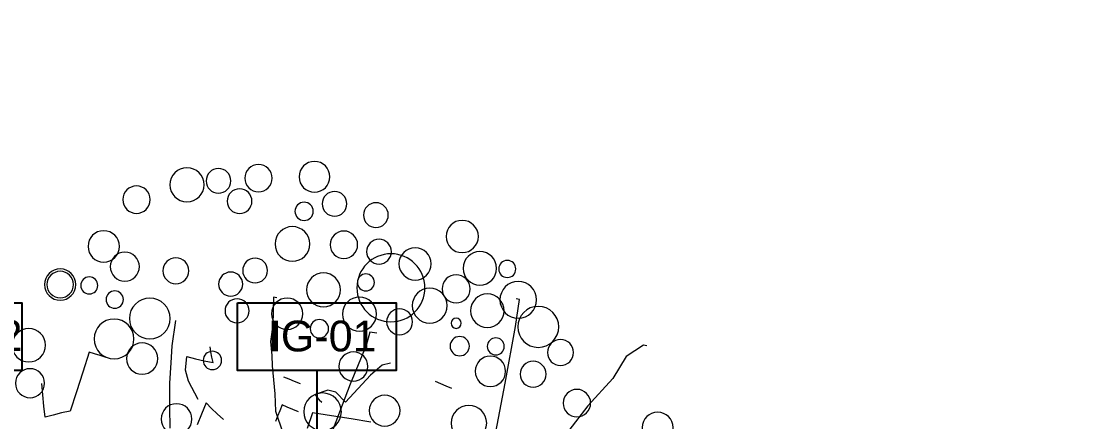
# Model space of a CAD drawing. Header units: metres. Extents: x -325 to 301, y -147 to 149.
# Drawn here: x 16.218 to 17.513, y 92.256 to 92.744 of the extents above; entities that cross this region are included whole.
import ezdxf

# ---------------------------------------------------------------- set-up
doc = ezdxf.new("R2010")
doc.units = ezdxf.units.M
doc.layers.add('-AUX-QAD', color=5, linetype='Continuous', plot=False)
doc.layers.add('0-TX-1_25', color=7, linetype='Continuous', true_color=0x3f4f7f)
for name, color, linetype, lineweight in [('05-VEG-gris 50%', 253, 'Continuous', 18), ('05-VEG-sec plano 2_', 251, 'Continuous', 18), ('1-CM', 7, 'Continuous', 0)]:
    doc.layers.add(name, color=color, linetype=linetype, lineweight=lineweight)
for name, color, linetype in [('10-DET_TERRENY_compactat', 252, 'Continuous'), ('A-KEYPLAN_HATCH', 7, 'Continuous'), ('A_TEXT_2', 7, 'Continuous')]:
    doc.layers.add(name, color=color, linetype=linetype)
doc.styles.get("Standard").update_dxf_attribs({"font": 'arial.ttf'})

# ---------------------------------------------------------------- blocks, each defined once
blk = doc.blocks.new('arbusto')
at = {"color": 0}
for p, q in [((84.6552, 110.0042), (84.6465, 109.9891)), ((84.6633, 110.0093), (84.6552, 110.0042)), ((84.7245, 110.0055), (84.7182, 110.0059)), ((84.7312, 110.0051), (84.7245, 110.0055)), ((84.7381, 110.0047), (84.7312, 110.0051)), ((84.6465, 109.9891), (84.6297, 109.9512)), ((84.4677, 109.9562), (84.465, 109.9613)), ((84.4706, 109.951), (84.4677, 109.9562)), ((84.474, 109.9457), (84.4706, 109.951)), ((84.5611, 109.9554), (84.5548, 109.9558)), ((84.5678, 109.955), (84.5611, 109.9554)), ((84.5748, 109.9546), (84.5678, 109.955)), ((84.6063, 109.9578), (84.5944, 109.9484)), ((84.6155, 109.9586), (84.6063, 109.9578)), ((84.6297, 109.9512), (84.6155, 109.9586)), ((84.4438, 109.9426), (84.4538, 109.9433)), ((84.4473, 109.9275), (84.4438, 109.9426)), ((84.4538, 109.9433), (84.4639, 109.9444)), ((84.4639, 109.9444), (84.474, 109.9457)), ((84.5944, 109.9484), (84.5973, 109.9462)), ((84.5973, 109.9462), (84.6005, 109.9443)), ((84.6005, 109.9443), (84.6041, 109.9428)), ((84.664, 109.9391), (84.6417, 109.9354)), ((84.4544, 109.9167), (84.4473, 109.9275)), ((84.6197, 109.9318), (84.5982, 109.9281)), ((84.5982, 109.9281), (84.5983, 109.9094)), ((84.6417, 109.9354), (84.6197, 109.9318)), ((84.4713, 109.9008), (84.4544, 109.9167)), ((84.5625, 109.9183), (84.5621, 109.9116)), ((84.5629, 109.9253), (84.5625, 109.9183)), ((84.5692, 109.9249), (84.5629, 109.9253)), ((84.576, 109.9245), (84.5692, 109.9249)), ((84.5829, 109.924), (84.576, 109.9245)), ((84.5621, 109.9116), (84.5617, 109.9053)), ((84.4812, 109.9002), (84.4804, 109.8865)), ((84.489, 109.896), (84.4812, 109.9002)), ((84.4971, 109.8923), (84.489, 109.896)), ((84.5056, 109.8887), (84.4971, 109.8923)), ((85.2822, 109.8911), (85.2807, 109.8674)), ((85.2885, 109.8907), (85.2822, 109.8911)), ((85.2952, 109.8903), (85.2885, 109.8907)), ((84.4804, 109.8865), (84.4796, 109.8733)), ((85.3022, 109.8899), (85.2952, 109.8903)), ((85.2807, 109.8674), (85.2793, 109.8442)), ((85.2435, 109.8314), (85.2392, 109.8436)), ((85.2793, 109.8442), (85.2779, 109.8212)), ((85.2477, 109.8194), (85.2435, 109.8314)), ((85.252, 109.8078), (85.2477, 109.8194)), ((85.2779, 109.8212), (85.2689, 109.8168)), ((85.2604, 109.8123), (85.252, 109.8078)), ((85.2689, 109.8168), (85.2604, 109.8123))]:
    blk.add_line(p, q, dxfattribs=at)
blk = doc.blocks.new('ccddddddddddd')
for points in [[(92.1712, 14.4553), (92.1602, 14.5428), (92.1493, 14.718), (92.0836, 15.0246), (91.9959, 15.3969), (91.9083, 15.813), (91.7769, 16.2947), (91.6454, 16.7984), (91.4921, 17.3458), (91.3606, 17.9152), (91.2292, 18.5284), (91.1196, 19.1415), (91.0977, 19.6452), (91.0868, 20.0174), (91.0868, 20.1926), (91.1087, 20.1926)], [(90.2324, 20.0174), (90.2543, 20.0174), (90.3529, 19.9299), (90.4186, 19.7766), (90.5501, 19.5795), (90.7472, 19.2291), (90.9663, 18.7911), (91.2292, 18.2656), (91.514, 17.6524), (91.7769, 17.0831), (91.974, 16.5794), (92.1274, 16.0757), (92.3245, 15.5283), (92.456, 15.1341), (92.4779, 14.8713), (92.5436, 14.6742), (92.6093, 14.5209), (92.6203, 14.4334)], [(92.6312, 19.9737), (92.6531, 19.9737), (92.6422, 19.8861), (92.6312, 19.7985), (92.6312, 19.689), (92.6093, 19.6014), (92.5984, 19.5357), (92.5765, 19.4481), (92.5546, 19.3605), (92.5327, 19.251), (92.4669, 19.1196)], [(91.9631, 19.8423), (92.0069, 19.8423), (92.0178, 19.7547), (92.0836, 19.4919), (92.1712, 19.0977), (92.2588, 18.6159), (92.3245, 18.0247), (92.3903, 17.3239), (92.4122, 16.4699), (92.4122, 15.5721), (92.4012, 14.8056), (92.3355, 14.3239), (92.3136, 14.1049), (92.3245, 14.0939)], [(93.2556, 19.7328), (93.2556, 19.5685), (93.2446, 19.459), (93.2337, 19.3276), (93.2118, 19.1744), (93.1899, 19.043)]]:
    blk.add_lwpolyline(points)
for centre, radius in [((92.5073, 20.7801), 0.0991), ((92.862, 20.7182), 0.0883), ((92.354, 20.6268), 0.0797), ((93.114, 20.6635), 0.0797), ((93.3111, 20.6087), 0.11), ((91.5105, 20.5392), 0.1039), ((92.0801, 20.594), 0.0797), ((92.5402, 20.5502), 0.059), ((92.9606, 20.554), 0.0797), ((93.6178, 20.4664), 0.0883), ((91.1929, 20.375), 0.0548), ((91.3681, 20.3531), 0.1078), ((91.7844, 20.3203), 0.1039), ((92.0254, 20.364), 0.0797), ((92.2554, 20.375), 0.0883), ((92.584, 20.3312), 0.1117), ((91.9158, 20.1451), 0.219), ((91.0943, 20.1889), 0.1179), ((91.4996, 20.1998), 0.0903), ((91.2805, 20.0903), 0.1078), ((92.0801, 20.156), 0.0547), ((92.7963, 20.1269), 0.0797), ((93.7821, 20.1379), 0.1009), ((90.941, 20.0356), 0.1319), ((91.6518, 20.0684), 0.1122), ((92.343, 20.0684), 0.1095), ((93.3002, 20.0503), 0.0834), ((92.9387, 20.0174), 0.0774), ((93.6288, 20.0284), 0.0936), ((91.4667, 19.9808), 0.0328), ((91.8282, 19.937), 0.0834), ((92.0911, 19.948), 0.1095), ((90.7756, 19.8932), 0.0836), ((91.1929, 19.8713), 0.0548), ((92.5511, 19.8823), 0.1009), ((92.873, 19.8532), 0.0774), ((93.8369, 19.8751), 0.0548), ((94.0231, 19.8532), 0.1009), ((94.0231, 19.8532), 0.0855), ((91.4229, 19.8385), 0.062), ((92.3321, 19.8166), 0.059), ((93.6617, 19.8094), 0.0558), ((90.9289, 19.729), 0.0834), ((91.2038, 19.7071), 0.098), ((93.4207, 19.7218), 0.1314), ((90.6233, 19.5867), 0.0883), ((92.0801, 19.6086), 0.0936), ((93.6288, 19.5576), 0.1282), ((93.6288, 19.5576), 0.1282), ((90.0866, 19.5071), 0.0991), ((92.9825, 19.5138), 0.059), ((93.4316, 19.459), 0.1009), ((94.1655, 19.4371), 0.1078), ((91.2915, 19.3567), 0.1143), ((91.8392, 19.3567), 0.0991), ((92.2335, 19.291), 0.1209), ((94.1217, 19.1963), 0.0936), ((93.1555, 19.1064), 0.0991)]:
    blk.add_circle(centre, radius)
blk = doc.blocks.new('hatch keyplan 2')
at = {"layer": 'A-KEYPLAN_HATCH'}
blk.add_lwpolyline([(0, 0.005477), (0.012875, 0.005477), (0.012875, 0), (0, 0)], close=True, dxfattribs=at)
blk = doc.blocks.new('hatch keyplan')
at = {"layer": 'A-KEYPLAN_HATCH'}
blk.add_blockref('hatch keyplan 2', (1.43058, 0.852147), dxfattribs=at)
blk = doc.blocks.new('B-DS02')
at = {"layer": 'A-KEYPLAN_HATCH'}
blk.add_blockref('hatch keyplan', (-1.43058, -0.852147), dxfattribs=at)
at = {"layer": 'A_TEXT_2', "insert": (-0.000798, 0.004084), "char_height": 0.0025, "attachment_point": 1}
blk.add_mtext_dynamic_manual_height_columns('\\pi0.00129;{\\fArial|b1|i0|c0|p34;B}DS-02', width=0.01456192, gutter_width=0.015, heights=[0], dxfattribs=at)
blk = doc.blocks.new('IG01')
at = {"layer": 'A-KEYPLAN_HATCH', "xscale": 10, "yscale": 10, "zscale": 10}
blk.add_blockref('hatch keyplan', (-14.3058, -8.52147), dxfattribs=at)
at = {"layer": 'A_TEXT_2', "insert": (-0.00798, 0.04046), "char_height": 0.025, "attachment_point": 1}
blk.add_mtext_dynamic_manual_height_columns('\\pi0.03354;{\\fArial|b1|i0|c0|p34;I}G-01', width=0.1456192, gutter_width=0.15, heights=[0], dxfattribs=at)

msp = doc.modelspace()

# ---------------------------------------------------------------- hatches: boundary and pattern name
at = {"layer": '10-DET_TERRENY_compactat'}
h = msp.add_hatch(dxfattribs=at)
h.set_pattern_fill('HEX', color=256, scale=0.002, angle=0.57823)
edge = h.paths.add_edge_path(flags=16)
edge.add_arc((18.169, 90.7211), 0.0191, 0, 360)
edge = h.paths.add_edge_path(flags=16)
edge.add_arc((17.8473, 90.822), 0.0191, 0, 360)
edge = h.paths.add_edge_path(flags=16)
edge.add_arc((16.6231, 91.2256), 0.0191, 0, 360)
edge = h.paths.add_edge_path(flags=16)
edge.add_arc((16.2445, 91.3465), 0.0191, 0, 360)
edge = h.paths.add_edge_path(flags=16)
edge.add_arc((15.7756, 91.4967), 0.0191, 0, 360)
edge = h.paths.add_edge_path(flags=16)
edge.add_arc((15.399, 91.6181), 0.0191, 0, 360)
edge = h.paths.add_edge_path(flags=16)
edge.add_arc((15.0204, 91.7402), 0.0191, 0, 360)
edge = h.paths.add_edge_path(flags=16)
edge.add_arc((14.5514, 91.8935), 0.0191, 0, 360)
edge = h.paths.add_edge_path(flags=16)
edge.add_arc((20.169, 90.7211), 0.0191, 0, 360)
edge = h.paths.add_edge_path(flags=16)
edge.add_arc((19.669, 90.7211), 0.0191, 0, 360)
edge = h.paths.add_edge_path(flags=16)
edge.add_arc((19.169, 90.7211), 0.0191, 0, 360)
edge = h.paths.add_edge_path(flags=16)
edge.add_arc((18.669, 90.7211), 0.0191, 0, 360)
edge = h.paths.add_edge_path()
edge.add_line((17.5244, 90.9563), (17.5244, 90.9059))
edge.add_arc((-145.9364, -410.796), 527.6592, 71.881157, 71.953735, ccw=False)
edge.add_line((18.1598, 90.6985), (20.5286, 90.6985))
edge.add_line((20.5286, 90.6985), (20.5286, 90.7485))
edge.add_line((20.5286, 90.7485), (18.1677, 90.7485))
edge.add_line((18.1677, 90.7485), (17.5244, 90.9563))
edge = h.paths.add_edge_path()
edge.add_line((17.4786, 90.925), (17.4589, 90.9424))
edge.add_arc((17.4485, 90.9599), 0.0204, 30.4281, 301.003, ccw=False)
edge.add_line((17.466, 90.9702), (17.0135, 91.1213))
edge.add_arc((16.9997, 91.108), 0.0191, -259.7642, 43.9597, ccw=False)
edge.add_line((16.9963, 91.1269), (14.526, 91.9248))
edge.add_line((14.526, 91.9248), (14.3634, 91.9248))
edge.add_line((14.3634, 91.9248), (14.3634, 91.8967))
edge.add_line((14.3634, 91.8967), (14.4575, 91.8946))
edge.add_arc((-666.8326, -2036.0074), 2234.306, 72.1651353, 72.2464994, ccw=False)
edge = h.paths.add_edge_path(flags=17)
edge.add_line((17.4786, 90.9709), (17.4786, 90.971))
edge.add_line((17.4786, 90.971), (17.4779, 90.9713))
edge.add_arc((17.4687, 90.9545), 0.0191, 58.6235, 61.0692, ccw=False)

# ---------------------------------------------------------------- linework, layer by layer
at = {"layer": '-AUX-QAD'}
for radius in [4.2075, 3.9649]:
    msp.add_circle((16.8976, 90.8283), radius, dxfattribs=at)
at = {"layer": '0-TX-1_25'}
msp.add_lwpolyline([(16.5777, 92.3182), (16.5777, 90.4671)], dxfattribs=at)

# ---------------------------------------------------------------- block references
at = {"layer": '0-TX-1_25', "xscale": 15, "yscale": 15, "zscale": 15}
msp.add_blockref('B-DS02', (16.0259, 92.3182), dxfattribs=at)
at = {"layer": '05-VEG-gris 50%', "xscale": 1.080001674432827, "yscale": 1.080001674432827, "zscale": 1.080001674432827, "rotation": 345.7981080366741}
msp.add_blockref('arbusto', (-102.1067, -0.1177), dxfattribs=at)
at = {"layer": '05-VEG-sec plano 2_'}
for name, p, xscale, yscale, zscale, rotation in [('arbusto', (-108.1477, 9.2746), 1.080001674432827, 1.080001674432827, 1.080001674432827, 341.2219139133144), ('ccddddddddddd', (33.3056, 86.0959, 0), -0.1891516853244664, 0.1891516853244665, 0.1891516853244665, 351.5533585797852)]:
    msp.add_blockref(name, p, dxfattribs=dict(at, xscale=xscale, yscale=yscale, zscale=zscale, rotation=rotation))
at = {"layer": '1-CM', "xscale": 1.5, "yscale": 1.5, "zscale": 1.5}
msp.add_blockref('IG01', (16.4811, 92.3182), dxfattribs=at)

doc.saveas('drawing.dxf')
